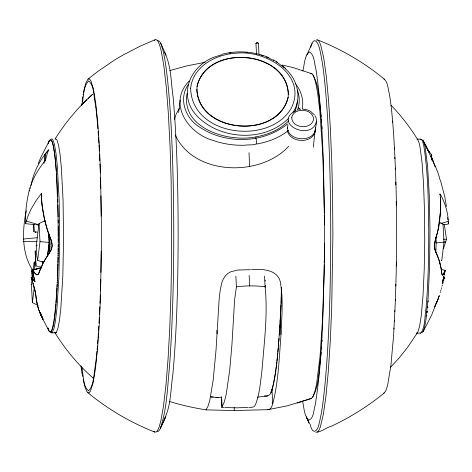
<?xml version="1.0" encoding="UTF-8"?>
<svg xmlns="http://www.w3.org/2000/svg" width="472" height="472" viewBox="0 0 472 472"><rect width="100%" height="100%" fill="white"/><g stroke="black" fill="none" stroke-linecap="round" stroke-linejoin="round"><path stroke-width="0.71" d="M58.286 237.021L57.903 204.972M49.926 245.894L49.513 235.215M281.324 289.442L281.353 291.956M281.359 291.041L281.318 288.522M49.944 244.655L49.843 241.298M58.28 240.844L58.292 238.419M435.868 238.59C434.187 243.21 433.851 248.638 436.246 253.08M58.274 242.053L58.262 226.07M324.5 243.747L324.293 262.916M58.257 244.478L58.262 241.888M58.227 246.738L58.245 244.319M101.244 251.08L100.925 272.438M281.341 292.858L281.312 291.277M324.376 255.759L324.406 215.297M58.245 245.688L58.174 251.706M434.553 245.446C434.93 238.153 438.517 231.41 439.09 224.094M58.192 250.508L58.221 248.101M281.324 294.675L281.306 292.18M324.4 256.107L324.14 272.904M58.162 251.564L58.097 255.647M58.139 254.101L58.156 252.903M396.315 262.178L396.256 265.913M281.288 296.493L281.282 294.003M324.282 264.762C323.066 311.52 322.653 358.602 315.249 404.893C313.508 409.619 314.146 418.227 308.753 420.216C303.85 415.419 304.145 407.342 302.475 401.041M58.115 255.293L58.026 259.848M58.068 257.323L57.861 266.326M281.253 295.814L281.206 300.086M324.128 273.335L322.541 319.532L320.04 356.207L316.771 382.757L315.125 390.686L312.853 396.999L311.113 398.539L287.224 405.861L267.819 409.672L234.336 410.528L234.183 407.649M440.565 207.81L440.571 202.594M57.956 262.314L57.997 260.656M100.766 279.253L100.442 290.799M281.212 297.614L281.088 303.638M440.559 208.117L440.47 210.565M57.914 263.96L57.802 268.45M49.92 245.977L49.896 246.667M395.796 286.156L395.849 284.356M57.826 267.223L57.49 276.946M57.702 271.164L57.767 269.205M281.07 302.369L281.111 301.189M57.667 272.651L57.413 278.834M100.306 294.793L99.987 303.266M281.029 303.543L280.704 312.328M395.318 300.286C397.495 243.67 397.117 186.9 393.359 130.36C392.433 118.23 391.382 106.082 389.365 94.075C388.12 89.137 388.061 83.19 384.503 79.255C364.472 62.752 341.84 49.477 317.709 39.931L316.128 40.008M395.453 299.366L393.613 335.397L390.916 365.357L387.654 385.105L385.96 390.45L384.214 392.981C368.166 406.18 350.436 417.213 331.668 426.11C326.394 427.331 321.302 432.258 315.856 432.222M280.988 304.717L280.126 321.391M49.831 247.776L49.902 246.602M57.342 280.805L57.431 278.799M99.84 306.829L99.48 314.623M47.513 256.013L49.194 242.419L48.651 232.454L49.23 242.685M57.254 282.781L57.336 280.704M57.248 282.551L57.065 286.663M394.84 311.585L394.893 310.476M440.464 210.718L440.111 215.905M257.948 43.778L258.396 43.282L258.992 54.274M57.165 284.333L56.858 290.433M256.532 54.368L255.942 43.312L257.216 42.71L258.396 43.294M189.107 81.078C167.371 103.362 188.163 133.653 213.261 140.461C223.51 144.107 234.484 145.612 245.34 145.205C247.505 144.403 256.845 145.795 256.65 142.922C256.585 141.7 256.408 140.485 256.172 139.287C255.322 137.464 256.001 136.414 257.871 136.485C269.211 134.16 280.421 129.31 288.539 120.85M313.302 147.258L315.249 129.169M287.961 124.844C283.642 141.264 315.945 144.302 315.443 127.57M315.473 129.611C315.691 125.098 317.963 119.788 314.989 115.669M32.951 279.2L34.922 281.66L33.677 276.25M99.344 317.314L99.026 323.143M56.988 287.826C55.838 302.104 55.908 316.795 51.708 330.589C50.498 334.04 48.25 330.229 48.132 328.382M280.551 313.921L280.303 318.399M394.344 321.326L394.403 320.264M234.177 410.528L206.034 409.873L208.063 406.085L209.804 400.315L213.173 380.184L216.04 349.941L219.173 298.841L220.294 289.607L221.793 282.911L223.215 279.229L225.215 276.002L227.823 273.483L230.867 271.742L237.829 270.025L250.52 269.695M280.338 319.078L280.026 324.388M271.978 389.347L272.757 403.749C278.321 382.125 279.07 359.611 280.81 337.451C281.554 320.04 283.412 302.422 280.81 285.088C279.772 269.707 263.394 268.656 251.558 269.689M297.443 100.967L296.882 105.687L295.035 111.315M56.764 292.091L56.811 291.265M98.843 326.27L98.554 330.86M280.049 322.718L280.085 322.057M56.664 293.72L56.009 302.947M279.984 323.709L279.701 328.188M279.984 325.043L279.459 333.031M393.89 329.114L393.955 328.093M98.424 332.86L98.052 338.206M279.613 329.586C278.061 349.793 277.152 370.319 272.014 390.025M322.063 341.35L322.158 340.064M279.229 335.073L279.324 333.722M49.837 247.741L49.814 248.071M97.946 339.628L97.621 343.799M279.064 338.424L278.863 341.049M278.722 341.663L278.303 346.708M49.56 250.284L49.814 248.006M321.473 349.085L321.644 346.985M97.456 345.823L97.114 349.77M55.891 304.428L54.103 320.523M320.942 355.233L321.178 352.537M49.808 248.136L49.643 249.605M278.185 348L277.837 351.793M32.403 269.978L38.958 268.385L32.403 269.978L33.034 273.353M440.093 216.058L439.845 218.495M96.996 351.056L96.577 355.41M320.7 357.829C318.541 370.786 319.45 385.459 312.665 397.017M277.719 353.032L277.359 356.637M96.518 356.006L95.657 363.788M277.235 357.811L276.857 361.227M427.644 306.582L427.543 307.366L427.484 306.54M439.815 218.796L439.532 221.073M441.804 259.995L441.886 259.305M441.78 260.178L441.65 260.798L441.544 260.308M276.734 362.331L276.344 365.558M49.354 251.954L49.519 250.626M178.658 112.578L180.186 100.152M441.939 258.88L444.01 242.16L443.031 224.052L439.196 222.117M44.002 163.271L45.129 154.267L48.616 149.866C47.342 153.4 46.226 156.993 45.271 160.622C38.545 168.74 33.005 177.979 29.907 188.098C26.621 199.632 25.382 211.716 25.529 223.687L35.317 224.66M45.277 160.946L45.129 154.267M37.866 305.343L32.391 302.605L31.412 284.498L32.131 278.745M32.957 272.102L32.308 277.318L32.155 274.993M33.193 270.202L34.196 262.196L35.866 261.37M39.017 223.545L39.996 241.635L37.636 260.302L36.792 256.066L36.232 245.841L39.017 223.545L45.147 220.524M32.391 302.605L34.255 287.69M44.622 221.026L44.769 219.846M47.578 256.001L49.224 242.832M49.153 253.552L49.365 251.836M49.513 250.673L49.584 250.101M81.626 105.557L81.892 103.445M95.568 364.508C93.598 373.069 94.642 384.019 88.642 390.881C82.506 386.302 83.638 374.048 81.697 367.104M431.178 156.527L431.42 154.598L428.057 150.184C431.715 159.595 437.125 168.262 439.562 178.121M428.204 302.104L428.369 300.788M435.585 252.78L435.904 250.248M435.927 250.06L436.175 242.278M443.031 224.052L442.972 224.524C447.055 224.395 449.067 225.008 448.317 221.344C447.822 211.686 444.813 202.246 440.081 193.839L439.296 194.387M435.892 303.372L436.447 303.101L436.606 301.826M41.536 314.623L41.182 316.092L40.875 313.963M276.297 365.965L275.878 369.169M81.898 105.15C83.868 97.338 82.742 86.777 88.718 80.848C94.754 86.447 93.539 97.037 95.509 104.642M439.491 221.374L439.113 223.946M275.778 369.942L275.43 372.39M82.163 101.409L82.299 100.424M82.441 99.462L82.86 96.689M275.347 372.951L274.928 375.647M53.95 321.497C53.855 325.125 50.528 338.778 47.996 328.022M274.846 376.166L274.503 378.178M302.847 70.9C304.623 64.723 304.11 56.209 309.396 51.861C314.877 55.1 314.157 63.826 315.974 69.349C323.509 120.596 323.65 172.599 324.5 224.277M302.233 108.867C303.85 100.601 301.46 91.892 296.593 85.119M83.143 94.949L83.284 94.111M45.271 160.622L45.424 159.76M438.683 226.501L440.4 211.928L440.394 197.98M445.037 270.804L445.161 270.126L444.789 272.049M274.332 379.14L274.031 380.78M438.653 226.654L438.193 229.067M31.105 185.455C33.276 172.18 40.014 160.049 48.616 149.866M287.236 128.508L287.43 127.469M316.482 121.422C311.532 142.208 271.636 123.157 296.044 110.507M315.278 131.204C312.393 144.102 289.985 143.099 287.265 130.549M83.573 92.494L84.305 88.836M444.919 271.406L445.043 270.769M273.896 381.47L273.495 383.429M444.724 272.385L444.364 274.161M26.214 210.772C22.414 230.106 21.364 251.588 31.919 269.158L31.96 270.804M444.547 273.27L444.889 271.577M438.134 229.357L436.983 234.436M444.435 273.801L444.087 275.436M444.246 274.71L444.323 274.344M443.768 276.875L443.892 276.338M273.359 384.049L273.087 385.246M187.036 93.48C180.688 128.897 229.327 142.686 255.877 136.862M197.066 86.364C207.468 43.725 286.244 49.914 288.433 94.323M288.156 97.144C277.754 139.783 198.972 133.588 196.789 89.184M443.709 277.152L443.851 276.515M443.733 277.052L443.149 279.554M444.123 278.014L444.229 277.495L443.845 278.745M444.128 277.967L444.264 277.388L443.568 279.56M84.459 88.17L85.668 83.644M51.743 248.337C53.171 243.528 50.669 239.068 49.017 234.708M174.416 119.605L175.991 114.501L179.212 108.454M444.04 278.356L443.928 278.846M443.827 279.259L443.745 279.619M443.108 279.725L442.535 282.167L443.774 278.964M443.267 279.058L442.937 280.403M272.946 385.813L272.533 387.429M442.919 280.486L442.541 282.026L442.754 281.637M436.907 234.737L436.287 237.109M442.895 283.017L443.149 282.044M25.529 223.687L28.019 215.952L31.111 209.09L36.208 200.464L41.306 193.573L41.412 196.629M444.388 224.849L446.506 239.381L443.332 248.827M427.343 311.249L427.072 312.287M442.937 282.858L442.807 283.377M51.708 248.49L49.825 252.243M442.76 283.554L442.624 284.073M235.858 276.179L236.437 286.834L234.637 299.584L231.923 344.719L229.716 370.107L226.171 394.645L224.253 402.114L221.822 407.301L224.176 407.513M442.329 285.153L442.134 285.867M297.448 110.076C299.944 103.675 299.868 96.347 297.242 89.999M436.246 237.257L435.957 238.295M441.733 287.306L441.845 286.905M272.397 387.937L272.12 388.893M441.438 288.339L441.243 289.012M440.966 289.967L440.695 290.894M48.162 143.848C50.244 134.39 53.389 143.742 53.649 147.677C55.784 160.108 56.457 172.734 57.159 185.313M426.151 315.538L425.968 316.134M440.429 291.779L440.175 292.634M310.729 47.176C314.01 34.12 318.93 43.813 320.057 50.929C322.913 63.496 324.181 76.358 325.438 89.161C329.692 137.806 330.642 186.682 330.742 235.493C330.518 285.938 329.527 336.459 324.771 386.71C323.479 398.858 322.205 411.077 319.243 422.947C317.591 432.104 312.452 435.32 310.098 424.139M439.349 295.319L439.09 296.133M271.925 389.512L271.624 390.421M271.96 390.191C271.459 393.996 268.35 397.046 264.403 395.896M272.704 403.914C271.966 406.28 270.845 409.714 267.819 409.672M48.421 143.134C48.415 140.031 51.714 138.526 52.25 142.149C55 151.577 55.383 161.501 56.304 171.218M439.119 296.032L438.842 296.876M438.995 296.404L438.512 297.838M85.821 83.178L87.857 79.278L97.733 71.508L114.861 59.814L123.34 54.876L140.739 45.89L155.418 39.642L156.792 39.925L158.167 41.654L159.707 45.371L161.2 50.846L163.878 66.027L166.415 88.435L168.427 114.649L170.091 147.105L171.147 180.664L171.649 254.561L171 292.481L169.761 328.087L168.097 358.431L166.032 384.32L163.43 406.569L160.704 421.508L159.241 426.706L157.683 430.352L156.25 432.016L154.663 432.045C130.555 422.517 107.94 409.248 87.934 392.763L86.677 391.3L85.285 387.866M39.3 271.795C39.082 275.506 35.636 275.583 34.308 272.391M438.724 297.212L438.022 299.165M438.47 297.938L437.503 300.493M39.341 271.689L39.79 270.468M443.497 279.754L443.379 280.073M441.113 269.376L445.084 270.385L443.804 273.365M443.326 280.22L442.771 281.595M437.981 299.272L436.954 301.82M39.831 270.368L40.309 269.146M435.567 305.189L431.697 314.865L426.948 324.341L423.018 331.722L422.281 332.377L421.549 332.199M271.17 391.636L271.323 391.253M437.461 300.599L436.417 303.042M38.261 163.595L40.84 157.294L49.466 140.567M40.35 269.04L42.651 263.984M444.536 271.707L445.084 270.385M163.996 419.632C171.224 406.073 170.492 389.612 172.835 374.721C177.077 327.733 178.003 280.504 178.156 233.345C178.009 187.909 177.124 142.414 173.118 97.132C170.882 82.258 171.472 65.991 164.504 52.357M444.518 271.754L444.353 272.132M436.907 301.921L434.789 306.428M444.246 272.385L444.04 272.845M436.37 303.142L435.809 304.357M312.086 43.495L306.794 54.959M271.011 391.996L270.692 392.669M443.827 273.312L442.647 275.217L443.609 273.789M165.153 417.997L159.754 429.603L158.533 431.125L157.323 431.496M165.672 416.912L160.368 428.399C167.005 408.717 167.365 387.547 169.489 367.051C173.826 305.88 174.392 244.484 173.218 183.189C172.368 148.237 171.076 113.25 167.395 78.464C166.262 68.682 165.088 58.858 162.704 49.283C161.507 46.362 161.3 41.27 157.707 40.356M435.762 304.464L434.966 306.08M42.698 263.883L44.02 261.37M434.706 306.582L434.5 306.983M44.079 261.27L45.513 258.774M423.018 331.722L424.54 327.556L425.927 320.069L428.181 297.089L429.597 265.665L429.986 229.935L429.29 195.384L427.614 166.474L425.083 146.544L423.478 141.14L422.782 140.131L421.956 139.93M390.421 367.487L399.288 357.752L407.997 346.784L417.738 332.323L419.537 326.772L421.295 315.408L423.018 295.578L424.228 269.453L424.729 241.044L424.511 211.544L423.555 184.109L422.115 163.259L420.068 147.276L418.935 142.414L417.761 139.73C410.109 127.369 401.247 115.728 391.111 105.297M45.572 258.674L47.123 256.19M55.029 139.11C65.313 122.555 77.974 107.533 92.406 94.453L88.152 98.524M188.34 84.553C178.375 98.323 185.148 117.67 198.523 126.384C224.401 144.485 262.892 144.007 287.525 123.965M293.106 112.253C302.404 98.306 297.437 78.936 285.088 68.552M47.188 256.089L47.973 254.904M48.038 254.803L49.755 252.343M417.738 332.323L416.593 333.155M288.622 146.355C260.568 177.035 194.901 175.82 175.732 135.989M256.385 42.858L257.907 42.81M154.415 40.344L155.017 39.831M82.488 103.976L86.907 99.745M288.368 118.531C264.804 141.736 222.849 140.172 199.101 118.041C175.979 97.132 189.732 63.95 217.374 56.091M420.281 139.423C423.077 138.768 422.995 144.102 423.785 145.854C428.299 173.596 428.281 201.845 428.729 229.882C428.771 256.137 428.287 282.421 426.009 308.582C424.499 316.588 425.549 326.164 420.912 333.12L416.859 333.132M317.432 432.146L319.001 430.187L320.37 426.912L323.361 414.257L325.94 396.214L328.353 370.886L330.276 341.256L331.698 307.986L332.89 235.487L332.607 197.196L331.792 162.61L330.365 128.502L328.547 100.265L326.341 76.594L323.627 57.336L320.641 44.893L319.284 41.754L317.709 39.931M288.433 130.455C279.335 137.789 268.084 142.054 256.65 144.031M51.112 139.222L51.826 138.839L52.705 139.446L54.439 144.29L56.062 153.955L57.336 166.356L59.153 200.317L59.673 237.032L58.876 277.259L56.9 308.753L55.501 320.665L54.032 328.347L52.298 332.518L51.542 332.854L50.604 332.046M55.242 139.016L56.203 139.016L56.988 140.072L58.528 145.105L59.974 153.955L61.248 166.35L63.036 199.361L63.578 238.266L62.841 275.648L60.847 308.275L59.519 319.827L58.026 327.963L56.38 332.294L55.619 332.848L54.846 332.506M88.175 79.03L89.432 78.983L90.848 80.736L93.285 88.488L95.68 102.925L97.657 121.8L99.291 145.051L100.506 171.678L101.574 235.274L100.501 296.805L99.244 324.282L97.486 349.286L95.338 369.328L93.061 382.91L90.459 391.158L89.202 392.716L87.934 392.763M384.214 392.981L383.553 393.182M427.526 307.408L428.086 307.136M310.688 73.768L311.986 73.75L313.414 75.532L315.502 81.668L317.656 92.978L319.922 111.923L322.824 154.94L324.411 213.108M297.242 403.023L311.697 398.333M218.046 55.885L221.392 54.852M236.437 286.834C245.853 285.631 255.677 285.554 265.087 286.775C267.984 314.618 264.102 342.761 261.972 370.561C260.414 382.113 259.783 394.126 255.305 405.005C254.331 407.46 251.499 407.36 249.328 407.407M440.759 223.545L448.317 221.344M169.938 70.534L186.493 65.968L205.172 62.292M41.07 267.907L39.135 268.456L41.265 267.866M41.613 267.689L32.474 270.013L32.733 270.356M221.805 54.327C237.298 50.156 254.16 51.359 268.916 57.672M229.528 53.135L230.908 52.917M298.688 109.356L299.98 109.162M267.754 395.872L257.364 397.17M36.232 245.841L37.294 245.729M31.412 284.498L31.943 284.445M436.063 242.915L444.01 242.16M23.624 239.009L37.194 237.729M248.307 407.466L236.743 407.826L225.079 407.56M37.359 232.106L34.916 232.065M417.289 139.14L420.971 139.146M51.542 332.854L56.699 332.854M443.739 242.018L445.774 242.024M23.7 241.652L37.188 241.664M29.907 188.098L30.603 188.098M37.229 266.65L41.465 266.969M246.059 52.551L247.417 52.628M302.623 109.067L307.815 110.011L311.213 111.657M215.964 397.353L221.533 397.796M39.996 241.635L49.194 242.419M383.895 79.072L384.503 79.255M213.161 397.064L210.695 396.84L218.052 397.542M443.344 239.068L446.506 239.381M36.462 224.772L38.787 225.008M31.919 269.158L33.895 269.423M29.164 190.741L29.889 190.847M206.069 409.908C193.65 407.773 181.254 405.271 169.277 401.318M282.398 65.077L293.283 67.655L311.986 73.75M416.982 139.151L417.761 139.73M261.081 55.33L263.093 55.926M26.267 221.043L38.138 224.601M37.612 260.296L43.695 262.52M266.35 57.124L268.291 57.873M298.186 107.876L300.499 109.28M43.713 262.503L42.114 261.765L43.359 262.349M256.29 43.79L255.936 43.389M268.94 58.121L273.831 60.504M420.174 332.937L420.54 333.132M273.542 59.92L277.866 62.487M276.096 61.861L277.801 62.882M154.663 432.045L153.701 431.125M278.368 63.224L284.044 67.626M311.544 112.318L314.317 114.773M281.855 65.348L285.471 68.469M34.822 281.542L31.559 277.217L31.742 278.421M93.592 378.479C78.364 365.175 65.266 349.475 54.652 332.27M312.954 75.066C320.016 87.355 319.001 102.861 321.166 116.608M431.921 160.244L432.547 160.887M35.046 273.294L36.91 274.946L38.191 274.403L43.719 261.93L50.817 250.774L52.062 246.254L51.607 241.334M34.674 272.845L33.801 271.76M34.208 272.273L32.326 269.783L33.246 274.32M295.325 83.414L295.973 84.258M33.359 271.193L32.68 270.285M42.321 318.175L42.999 319.278L42.545 317.803M32.898 279.129L31.423 277.046L31.937 279.206M42.828 319.096L42.091 317.721M42.686 318.86L48.852 330.618M428.057 150.184L429.072 151.972M423.75 141.753L429.077 151.949M423.201 140.644L428.906 152.179M42.273 318.087L41.63 316.765M426.729 147.63L425.301 144.721L428.169 150.686M431.042 156.651L432.954 160.627L431.083 156.728M436.293 253.181L436.742 254.16M41.902 317.337L41.04 315.491M431.207 156.143L435.119 166.893M41.583 316.671L40.48 314.204M160.633 43.176L166.126 55.136M306.275 416.853L309.325 423.478L306.735 417.856M436.789 254.26L437.302 255.44M40.993 315.39L39.949 312.912M437.343 255.541L437.833 256.721M40.439 314.104L38.987 310.322M41.984 316.411L42.498 317.691M41.801 315.974L42.167 316.865M51.135 240.195L51.637 241.404M51.076 240.047L47.607 230.607L44.321 218.624M437.874 256.821L439.839 262.609L441.161 268.391M39.913 312.812L39.489 311.721M442.075 274.798C443.161 276.545 440.695 271.719 441.568 271.158M42.462 317.591L42.97 319.066M40.804 313.491L40.515 312.753M40.427 312.499L40.928 313.809M39.453 311.62L38.149 307.714M48.964 234.56L48.079 232.029M175.318 134.833L175.519 135.411M38.952 310.222L38.586 309.119M48.032 231.876L47.2 229.333M442.04 274.686L441.745 272.81M38.002 305.596L37.854 305.142M38.551 309.018L37.778 306.405M47.153 229.185L46.386 226.631M38.12 307.614L37.441 305.089M85.131 387.37L84.382 384.544M46.339 226.483L45.666 224.07M33.772 286.126L32.55 281.666M440.382 180.103L444.766 196.688L446.418 206.494M33.565 285.412L33.418 284.882M33.636 285.654L33.978 286.846M33.878 286.504L34.421 288.469M34.025 287.029L34.179 287.578M33.217 284.168L33.123 283.814M34.226 287.761L34.769 289.837M32.975 283.277L33.069 283.637M37.748 306.304L36.633 301.242M45.625 223.923L44.964 221.35M34.462 288.646L34.598 289.159M32.645 282.026L31.919 279.147M34.645 289.33L35.3 292.109M32.32 280.769L32.415 281.129M32.19 280.238L32.279 280.592M34.816 290.009L34.975 290.675M44.928 221.203L42.055 205.049M32.066 279.748L31.783 278.598M37.412 304.989L36.875 302.558M33.878 277.111L34.946 281.589M35.017 290.84L35.677 294.015M33.754 276.568L33.53 275.607M439.692 178.693L439.951 179.838M84.228 383.913L83.355 379.647M33.63 276.031L33.152 273.878M33.465 275.312L33.264 274.415M44.291 218.471L43.743 215.893M434.895 249.411L439.444 261.264L441.373 269.718M35.335 292.262L36.226 298.493M43.713 215.739L43.223 213.149M36.857 302.458L36.415 299.921M434.83 249.104L434.553 245.77M43.2 212.996L42.793 210.553M441.178 268.491L441.556 271.052M36.615 301.136L36.238 298.593M35.701 294.15L36.403 299.814M82.789 376.385L82.506 374.626M42.769 210.406L41.778 202.293M441.391 269.825L441.727 272.604M82.228 372.774L82.37 373.712M80.966 365.888L82.04 373.747M81.691 368.821L81.821 369.841M447.692 217.739L447.957 219.822M95.639 105.663L96.028 108.855M96.087 109.41L96.524 113.368M42.037 204.895L41.453 197.538M96.583 113.959L97.002 118.177M448.199 221.905L448.4 223.988M97.061 118.802L97.462 123.269M392.45 121.044L392.562 122.331M321.385 119.156L321.656 122.413M41.766 202.14L41.566 199.532M440.169 194.853L440.335 197.066M97.568 124.59L97.899 128.632M321.969 126.437L322.122 128.484M98.111 131.411L98.412 135.706M56.487 173.832L58.156 216.908M440.341 197.137L440.364 197.52M98.512 137.157L98.89 143.146M41.56 199.379L41.477 197.998M32.261 276.45L32.072 273.613M440.352 197.355L440.394 197.992M32.143 274.84L32.066 273.453M436.157 242.006L436.093 240.755M98.996 144.987L99.326 150.94M440.411 198.287L440.476 199.674M439.579 261.234L439.633 262.22M439.668 262.792L439.727 263.86M439.367 261.287L439.414 262.196M431.42 154.598L431.691 159.683M435.892 237.121L436.087 240.614M436.382 301.85L436.447 303.101M427.054 311.131L427.13 312.535M394.368 148.031L394.421 149.081M280.209 320.051L280.988 334.453M264.509 276.12L265.087 286.775M249.139 275.418L249.717 286.073M221.716 399.583L222.064 405.979M221.256 396.61L221.84 407.365M216.884 330.3L217.079 333.899M33.949 224.448L34.008 231.976L33.559 224.395M34.196 262.196L34.603 269.801M49.79 240.319L49.825 241.021M32.072 273.53L32.043 272.993M99.492 154.149L99.804 160.71M57.189 185.85L57.389 190.245M41.453 197.609L41.418 196.771M394.84 157.329L394.905 158.645M32.049 273.099L32.031 272.674M41.436 197.231L41.424 196.924M249.033 152.674L249.564 166.41M41.306 193.573L41.329 194.122M32.013 272.391L32.031 272.692M440.488 199.98L440.565 202.441M99.952 164.044L100.276 172.504M57.413 190.8L57.631 196.352M32.008 272.25L31.99 271.825M395.3 168.05L395.359 169.418M265.205 280.185L265.24 281.064M31.978 271.394L31.996 271.931M41.371 195.656L41.389 196.004M31.984 271.618L31.972 271.182M41.324 194.022L41.359 195.166M31.948 270.544L31.966 271.129M31.96 270.969L31.972 271.294M100.447 177.72L100.766 188.47M57.731 199.19L57.82 202.063M395.784 182.027L395.861 184.888M100.931 195.803L101.238 216.064M396.244 201.691L396.303 205.414M281.341 287.336L281.353 288.268M58.198 219.946L58.233 223.002M281.312 287.59L281.359 289.2M265.323 285.412L265.323 287.212M35.134 251.977L36.002 266.556L35.282 250.862L35.134 251.977M190.658 88.453C191.685 135.936 268.668 145.706 290.97 108.772C308.44 74.794 265.016 49.348 235.375 53.265C215.551 54.351 192.594 66.741 190.658 88.453M291.773 117.705C292.038 128.649 311.721 130.042 313.544 119.257C313.272 108.318 293.59 106.92 291.773 117.705M197.095 86.116C193.703 133.033 278.008 141.246 288.127 97.391C291.519 50.474 207.214 42.256 197.095 86.116M35.589 232.082L35.247 232.077L35.589 232.082"/></g></svg>
